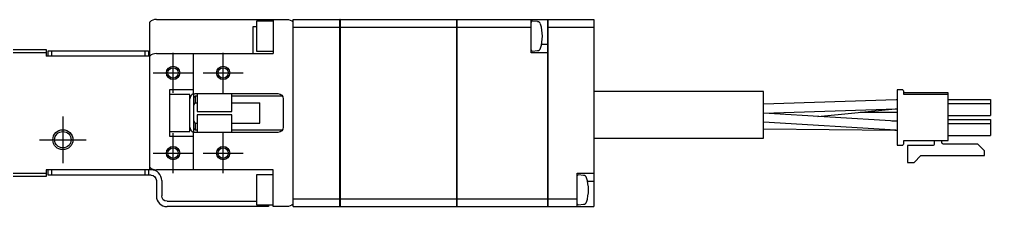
# Model space of a CAD drawing. Extents: x 0 to 742, y -8 to 454.
# Drawn here: x 197 to 342.4, y 425.8 to 453.8 of the extents above; entities that cross this region are included whole.
import ezdxf

# ---------------------------------------------------------------- set-up
doc = ezdxf.new("R2010")
doc.units = 0
doc.header["$LTSCALE"] = 0.5
doc.linetypes.add('CENTER', pattern=[50.8, 31.75, -6.35, 6.35, -6.35])
for name, color, linetype in [('MSM_CENTER', 1, 'CENTER'), ('MSM_CONTINUOUS', 7, 'CONTINUOUS'), ('MSM_NARROW', 5, 'CONTINUOUS')]:
    doc.layers.add(name, color=color, linetype=linetype)

msp = doc.modelspace()

# ---------------------------------------------------------------- linework, layer by layer
at = {"layer": 'MSM_CENTER'}
for p, q in [((220.02, 442.79), (220.02, 448.79)), ((227.52, 442.79), (227.52, 448.79)), ((217.02, 445.79), (223.02, 445.79)), ((224.52, 445.79), (230.52, 445.79)), ((203.52, 439.29), (203.52, 432.29)), ((220.02, 430.79), (220.02, 436.79)), ((227.52, 430.79), (227.52, 436.79)), ((200.02, 435.79), (207.02, 435.79)), ((217.02, 433.79), (223.02, 433.79)), ((224.52, 433.79), (230.52, 433.79))]:
    msp.add_line(p, q, dxfattribs=at)
at = {"layer": 'MSM_CONTINUOUS'}
for p, q in [((217.52, 453.79), (237.02, 453.79)), ((235.02, 453.79), (235.02, 448.69)), ((238.02, 425.79), (238.02, 453.79)), ((238.02, 453.79), (245.01, 453.79)), ((245.01, 425.79), (245.01, 453.79)), ((245.02, 453.78), (245.01, 453.78)), ((245.02, 453.79), (245.02, 425.79)), ((245.02, 453.79), (262.51, 453.79)), ((262.51, 425.79), (262.51, 453.79)), ((262.52, 453.78), (262.51, 453.78)), ((262.52, 453.79), (262.52, 425.79)), ((262.52, 453.79), (276.12, 453.79)), ((273.62, 448.79), (273.62, 453.79)), ((276.12, 425.79), (276.12, 453.79)), ((276.12, 453.78), (276.13, 453.78)), ((276.13, 453.79), (276.13, 425.79)), ((276.13, 453.79), (283.02, 453.79)), ((283.02, 453.79), (283.02, 425.79)), ((216.52, 448.31), (216.52, 453.41)), ((232.02, 452.74), (232.52, 452.74)), ((232.02, 448.69), (232.02, 452.74)), ((232.52, 453.54), (232.52, 449.04)), ((235.02, 453.54), (232.52, 453.54)), ((238.02, 452.64), (245.01, 452.64)), ((245.02, 452.63), (245.01, 452.63)), ((245.02, 452.64), (262.51, 452.64)), ((262.52, 452.63), (262.51, 452.63)), ((262.52, 452.64), (273.62, 452.64)), ((274.6, 453.46), (273.83, 453.52)), ((276.12, 452.63), (276.13, 452.63)), ((276.13, 452.64), (283.02, 452.64)), ((187.52, 449.29), (201.02, 449.29)), ((201.02, 449.29), (201.02, 448.29)), ((276.12, 450.04), (275.18, 450.04)), ((201.02, 448.79), (187.52, 448.79)), ((216.52, 448.29), (201.02, 448.29)), ((201.32, 448.29), (201.32, 449.09)), ((201.32, 449.09), (216.32, 449.09)), ((201.82, 449.09), (201.82, 448.29)), ((215.82, 448.29), (215.82, 449.09)), ((216.32, 449.09), (216.32, 448.29)), ((216.52, 431.29), (216.52, 448.29)), ((217.52, 448.69), (235.02, 448.69)), ((223.02, 448.69), (223.02, 442.66)), ((232.52, 449.04), (235.02, 449.04)), ((276.12, 448.79), (273.62, 448.79)), ((273.83, 449.06), (274.6, 449.13)), ((219.52, 443.29), (223.02, 443.29)), ((219.52, 436.29), (219.52, 443.29)), ((222.52, 442.54), (219.52, 442.54)), ((222.52, 437.04), (222.52, 442.54)), ((223.02, 442.66), (223.11, 442.66)), ((223.03, 442.64), (223.11, 442.66)), ((223.12, 436.92), (223.12, 442.67)), ((223.32, 442.29), (223.12, 442.09)), ((223.32, 442.69), (235.72, 442.69)), ((223.32, 442.29), (223.32, 441.29)), ((223.62, 442.29), (223.32, 442.29)), ((223.62, 442.69), (223.62, 440.04)), ((228.82, 440.04), (228.82, 442.69)), ((236.41, 442.29), (228.82, 442.29)), ((308.42, 443.02), (283.02, 443.02)), ((308.42, 436.02), (308.42, 443.02)), ((329.14, 443.26), (328.41, 443.26)), ((328.41, 443.26), (328.41, 434.98)), ((329.44, 442.55), (329.44, 442.96)), ((336.07, 442.8), (329.44, 442.8)), ((336.07, 442.55), (329.44, 442.55)), ((336.07, 435.69), (336.07, 442.8)), ((223.11, 440.93), (223.32, 441.29)), ((223.32, 441.29), (223.62, 441.29)), ((228.82, 441.29), (233.02, 441.29)), ((233.02, 438.29), (233.02, 441.29)), ((236.52, 441.89), (236.52, 437.69)), ((328.3, 441.74), (308.42, 441.09)), ((328.41, 441.74), (328.3, 441.74)), ((336.07, 441.82), (342.42, 441.82)), ((336.07, 441.22), (342.42, 441.22)), ((342.42, 441.82), (342.42, 439.42)), ((223.62, 440.04), (228.82, 440.04)), ((223.62, 439.54), (223.62, 436.89)), ((228.82, 439.54), (223.62, 439.54)), ((228.82, 436.89), (228.82, 439.54)), ((308.42, 439.79), (328.34, 440.44)), ((328.29, 438.55), (308.43, 439.79)), ((316.57, 439.28), (328.13, 440.41)), ((322.89, 439.9), (327.75, 439.94)), ((327.75, 439.94), (328.41, 439.94)), ((328.13, 440.41), (328.41, 440.43)), ((328.34, 440.44), (328.41, 440.44)), ((336.07, 439.42), (342.42, 439.42)), ((223.32, 438.29), (223.11, 438.66)), ((223.32, 438.29), (223.32, 437.29)), ((223.32, 438.29), (223.62, 438.29)), ((228.82, 438.29), (233.02, 438.29)), ((308.42, 438.49), (328.21, 437.25)), ((328.41, 438.55), (327.63, 438.59)), ((328.41, 438.54), (328.29, 438.55)), ((336.07, 438.82), (342.42, 438.82)), ((336.07, 438.22), (342.42, 438.22)), ((342.42, 438.82), (342.42, 436.42)), ((219.52, 437.04), (222.52, 437.04)), ((223.02, 436.29), (219.52, 436.29)), ((223.11, 436.92), (223.02, 436.95)), ((223.02, 436.92), (223.02, 431.29)), ((223.02, 436.92), (223.11, 436.92)), ((223.12, 437.49), (223.32, 437.29)), ((223.32, 437.29), (223.62, 437.29)), ((235.72, 436.89), (223.32, 436.89)), ((228.82, 437.29), (236.41, 437.29)), ((308.42, 437.4), (328.08, 437.24)), ((328.08, 437.24), (328.41, 437.24)), ((328.21, 437.25), (328.41, 437.24)), ((336.07, 436.42), (342.42, 436.42)), ((283.02, 436.02), (308.42, 436.02)), ((328.41, 434.98), (329.14, 434.98)), ((329.44, 435.69), (336.07, 435.69)), ((329.44, 435.28), (329.44, 435.69)), ((329.97, 434.94), (329.97, 432.41)), ((333.82, 434.94), (329.97, 434.94)), ((333.97, 435.69), (333.97, 435.09)), ((335.12, 435.41), (335.12, 435.69)), ((340.53, 435.13), (335.4, 435.13)), ((341.53, 434.13), (340.53, 435.13)), ((330.97, 432.41), (331.99, 433.43)), ((331.99, 433.43), (341.53, 433.43)), ((341.53, 433.43), (341.53, 434.13)), ((329.97, 432.41), (330.97, 432.41)), ((188.13, 430.79), (201.02, 430.79)), ((216.72, 431.29), (201.02, 431.29)), ((201.02, 431.29), (201.02, 430.29)), ((201.32, 430.49), (201.32, 431.29)), ((216.72, 430.49), (201.32, 430.49)), ((201.82, 431.29), (201.82, 430.49)), ((215.82, 430.49), (215.82, 431.29)), ((216.32, 431.29), (216.32, 430.49)), ((235.02, 431.29), (217.52, 431.29)), ((232.52, 430.54), (232.52, 426.04)), ((235.02, 430.54), (232.52, 430.54)), ((235.02, 425.79), (235.02, 431.29)), ((280.52, 425.79), (280.52, 430.79)), ((280.52, 430.79), (283.02, 430.79)), ((281.49, 430.46), (280.72, 430.52)), ((201.02, 430.29), (188.02, 430.29)), ((217.52, 429.69), (217.52, 427.39)), ((218.32, 429.69), (218.32, 427.39)), ((283.02, 429.54), (282.07, 429.54)), ((219.12, 426.59), (232.52, 426.59)), ((232.52, 426.04), (235.02, 426.04)), ((233.82, 425.79), (233.82, 426.04)), ((234.32, 426.04), (234.32, 425.79)), ((238.02, 426.95), (245.01, 426.95)), ((245.02, 426.95), (245.01, 426.95)), ((245.02, 426.95), (262.51, 426.95)), ((262.52, 426.95), (262.51, 426.95)), ((262.52, 426.95), (276.12, 426.95)), ((276.12, 426.95), (276.13, 426.95)), ((276.13, 426.95), (280.52, 426.95)), ((280.72, 426.06), (281.49, 426.13)), ((234.32, 425.79), (219.12, 425.79)), ((237.02, 425.79), (235.02, 425.79)), ((238.02, 425.79), (245.01, 425.79)), ((245.02, 425.8), (245.01, 425.8)), ((245.02, 425.79), (262.51, 425.79)), ((262.52, 425.8), (262.51, 425.8)), ((262.52, 425.79), (276.12, 425.79)), ((276.12, 425.8), (276.13, 425.8)), ((276.13, 425.79), (283.02, 425.79))]:
    msp.add_line(p, q, dxfattribs=at)
for centre, radius in [((220.02, 445.79), 0.783), ((227.52, 445.79), 0.783), ((203.52, 435.79), 1.23), ((220.02, 433.79), 0.783), ((227.52, 433.79), 0.783)]:
    msp.add_circle(centre, radius, dxfattribs=at)
for centre, radius, start, end in [((217.52, 452.29), 1.5, 90, 131.8103), ((273.82, 453.32), 0.2, 85, 180), ((274.56, 452.96), 0.5, 17.6292, 85), ((269.32, 451.29), 6, 342.3708, 17.6292), ((274.56, 449.63), 0.5, 275, 342.3708), ((217.52, 447.19), 1.5, 90, 131.8103), ((273.82, 449.26), 0.2, 180, 275), ((223.32, 441.89), 0.8, 111.0178, 180.0007), ((329.14, 442.96), 0.3, 360, 90), ((223.32, 437.69), 0.802, 180.0949, 248.3604), ((329.14, 435.28), 0.3, 270, 360), ((217.52, 432.79), 1.5, 228.1897, 270), ((216.72, 429.69), 1.6, 0, 90), ((280.71, 430.32), 0.2, 85, 161.8051), ((281.45, 429.96), 0.5, 17.6292, 85), ((276.21, 428.29), 6, 342.3708, 17.6292), ((219.12, 427.39), 1.6, 180, 270), ((280.71, 426.26), 0.2, 198.1949, 275), ((281.45, 426.63), 0.5, 275, 342.3708)]:
    msp.add_arc(centre, radius, start, end, dxfattribs=at)
at = {"layer": 'MSM_CONTINUOUS', "extrusion": (0, 0, -1)}
for centre, radius, start, end in [((-237.02, 452.29), 1.5, 90, 131.8103), ((-223.32, 441.89), 0.8, 74.8734, 90), ((-235.72, 441.89), 0.8, 90, 180), ((-235.72, 437.69), 0.8, 180, 270), ((-223.32, 437.69), 0.8, 270, 285.1266), ((-333.82, 435.09), 0.15, 180, 270), ((-335.4, 435.41), 0.28, 270, 0), ((-216.72, 429.69), 0.8, 90, 180), ((-219.12, 427.39), 0.8, 270, 0), ((-237.02, 427.29), 1.5, 228.1897, 270)]:
    msp.add_arc(centre, radius, start, end, dxfattribs=at)
at = {"layer": 'MSM_NARROW'}
for centre, radius in [((220.02, 445.79), 1), ((227.52, 445.79), 1), ((203.52, 435.79), 1.5), ((220.02, 433.79), 1), ((227.52, 433.79), 1)]:
    msp.add_circle(centre, radius, dxfattribs=at)

doc.saveas('drawing.dxf')
